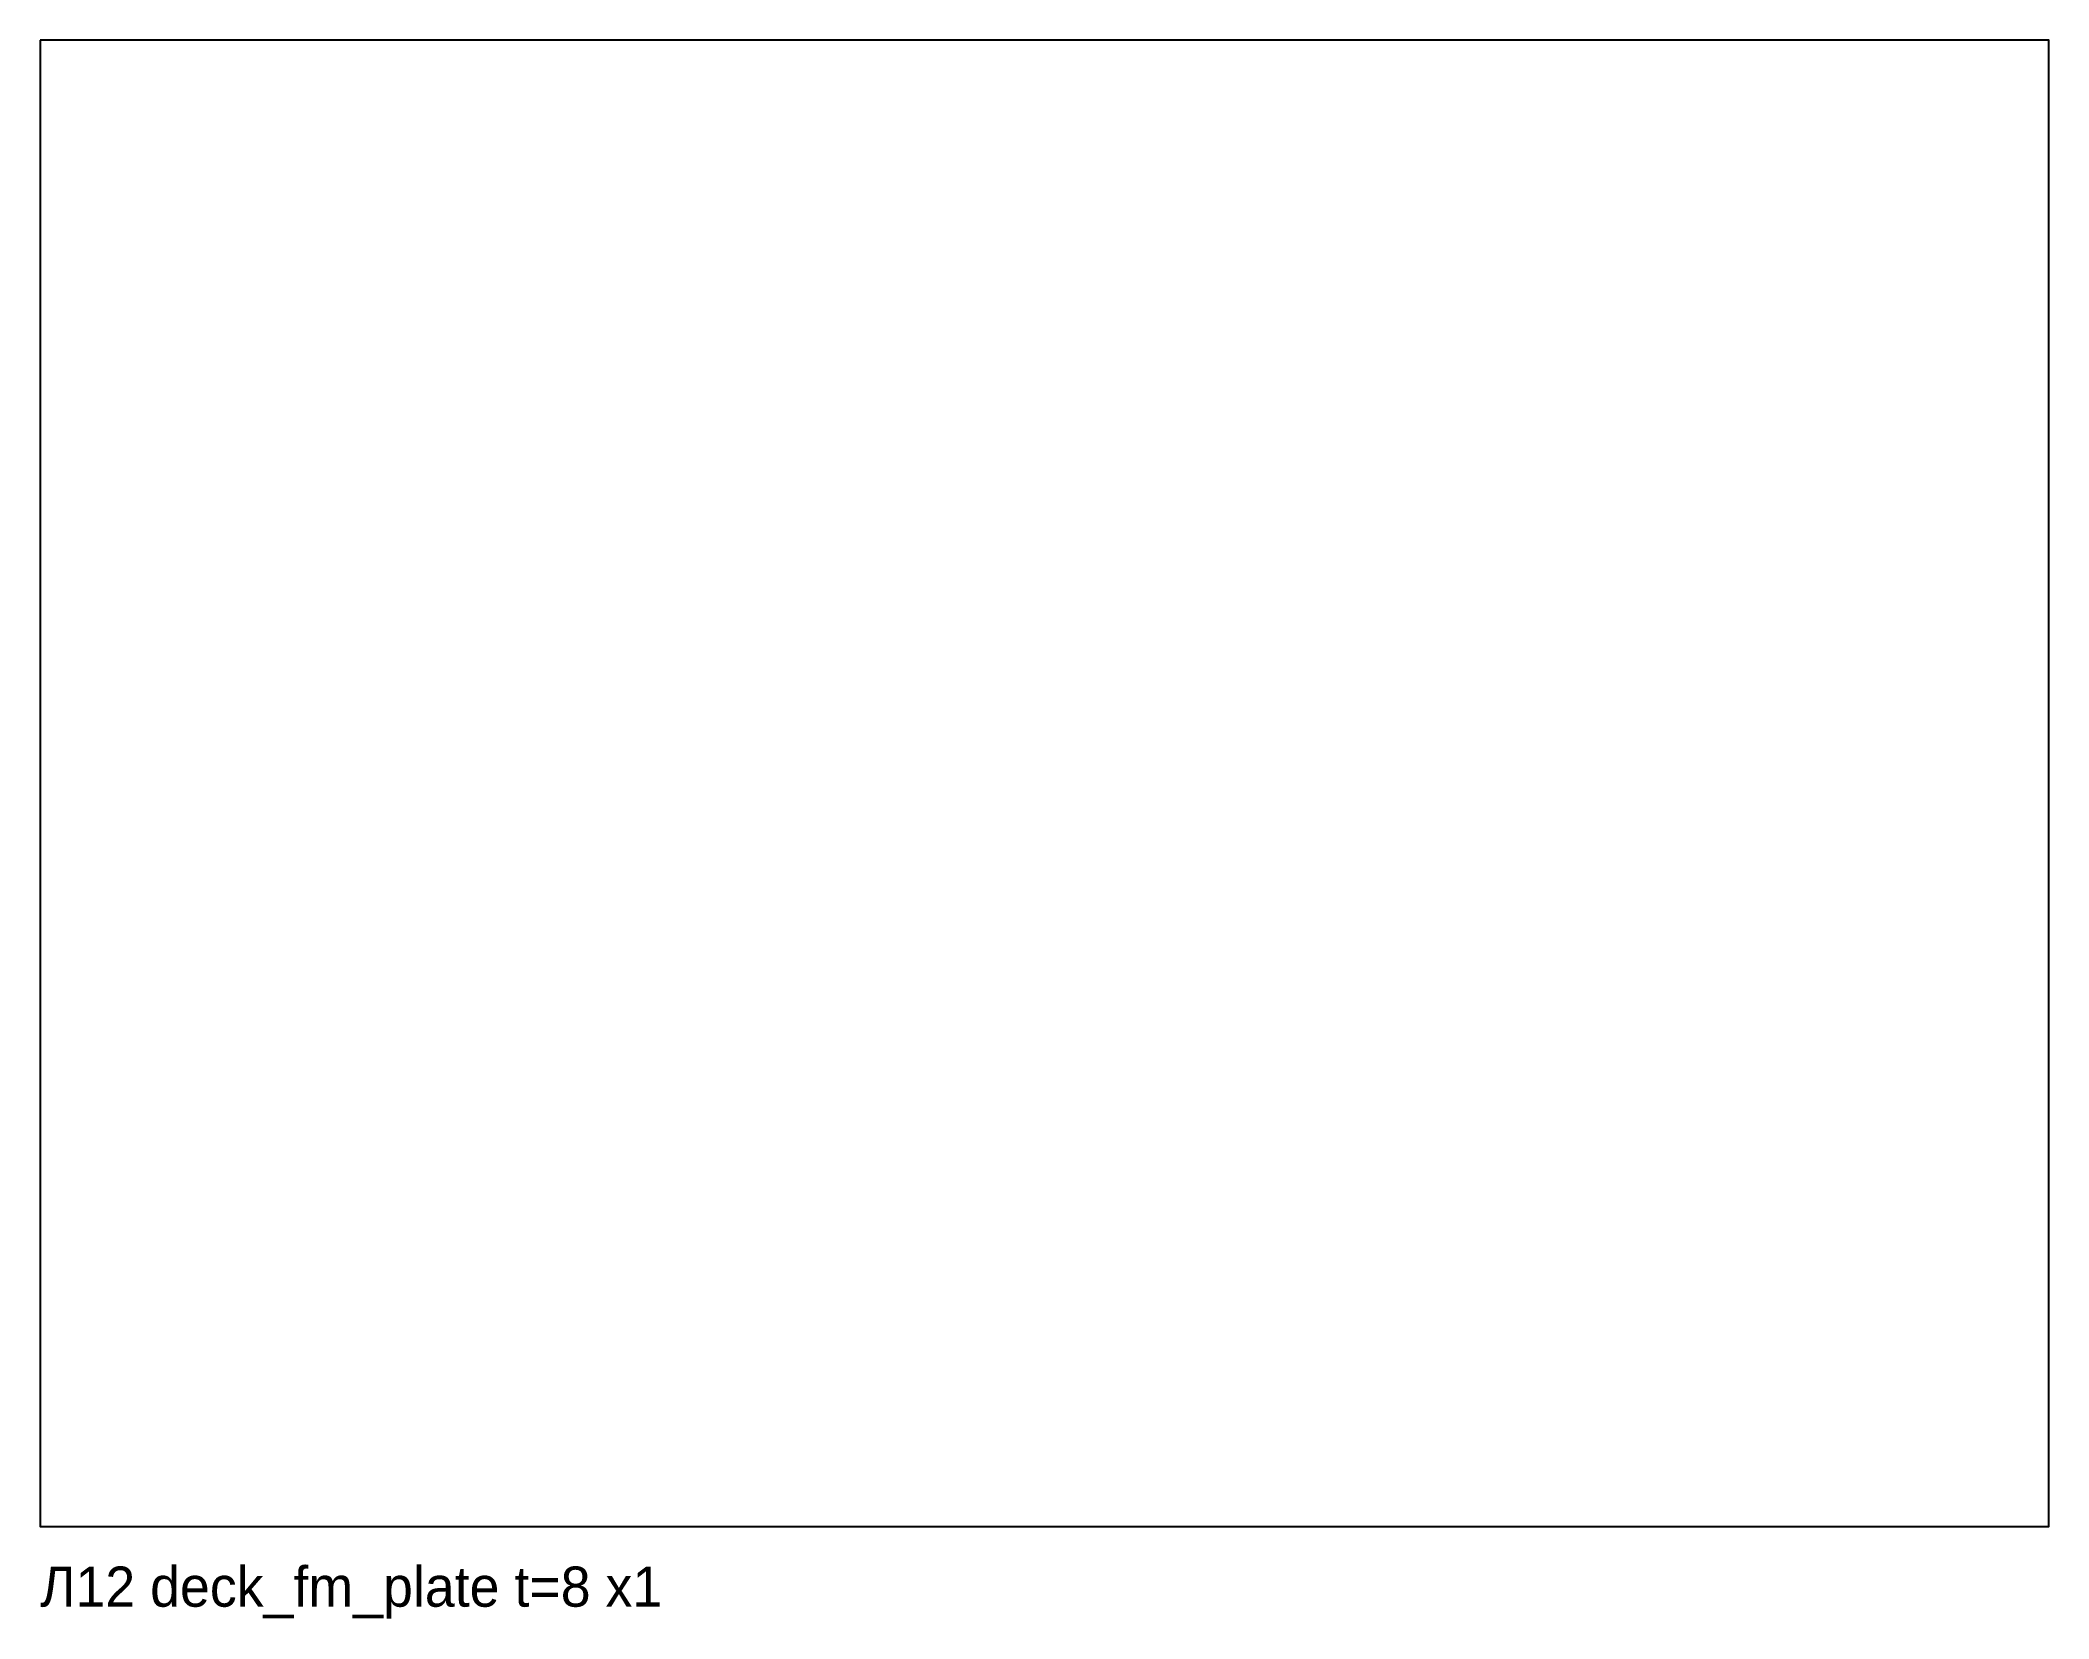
# Model space of a CAD drawing. Header units: millimetres. Extents: x 0 to 300, y -14 to 222.
import ezdxf

# ---------------------------------------------------------------- set-up
doc = ezdxf.new("R2010")
doc.units = ezdxf.units.MM

msp = doc.modelspace()

# ---------------------------------------------------------------- linework, layer by layer
at = {"layer": 'CUT'}
msp.add_lwpolyline([(0, 222), (0, 111), (0, 0), (150, 0), (300, 0), (300, 111), (300, 222), (150, 222), (0, 222)], close=True, dxfattribs=at)

# ---------------------------------------------------------------- texts
at = {"layer": 'TEXT'}
msp.add_text('Л12 deck_fm_plate t=8 x1', height=6, dxfattribs=at).set_placement((0, -12))

doc.saveas('drawing.dxf')
